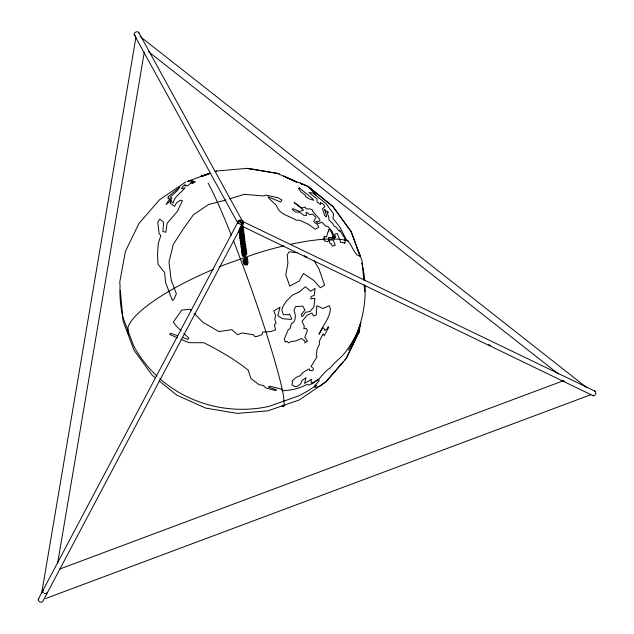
<?xml version="1.0" encoding="UTF-8"?>
<svg xmlns="http://www.w3.org/2000/svg" width="634" height="634" viewBox="0 0 634 634"><rect width="100%" height="100%" fill="white"/><g stroke="black" fill="none" stroke-linecap="round" stroke-linejoin="round"><path stroke-width="0.95" d="M240.666 228.367C243.107 225.934 241.372 231.941 240.238 227.749M240.944 230.372C241.063 232.02 243.424 230.839 241.934 228.716M242.053 238.4C242.465 240.619 244.494 237.512 243.107 238.091M242.339 240.405C242.838 242.378 244.74 240.349 243.171 238.321M243.63 245.667C242.069 248.369 246.357 247.363 244.161 244.764M243.171 246.428L243.678 247.466L244.653 246.777L244.518 247.514L243.543 247.601L242.901 246.198M243.725 242.339C245.501 244.177 243.194 247.054 242.465 243.797M245.627 257.547C243.939 255.716 244.312 258.197 245.897 258.244C247.125 257.364 244.209 259.718 244.288 256.936M244.716 257.555L244.97 256.532M245.548 263.57C246.071 265.527 247.949 263.514 246.388 261.493M240.968 230.53C244.019 230.895 241.023 232.646 240.516 229.754M242.473 240.444C244.962 240.92 242.671 242.767 241.911 239.787M240.793 231.759C241.847 235.317 243.71 231.616 241.895 229.88M243.139 242.085C241.919 243.622 242.838 240.595 244.019 242.093C244.558 244.027 242.061 243.448 242.188 241.792M243.123 244.304C242.473 245.849 246.19 245.144 242.917 244.573M244.352 245.794C245.81 247.728 241.831 247.197 243.86 245.937M243.725 248.631C243.765 250.85 245.976 248.29 244.478 247.086M245.001 252.261C246.507 255.343 244.597 253.251 245.802 254.789C245.025 255.993 243.488 255.09 245.651 255.32M245.081 257.309C243.9 257.927 246.047 258.989 246.158 257.594M245.128 259.599C245.992 261.794 247.133 258.466 245.826 257.475M244.843 260.946C244.787 263.871 248.274 261.129 245.913 262.341C244.375 262.135 248.266 262.325 246.261 259.9M245.786 255.137C245.96 255.684 248.251 252.522 245.667 252.514M244.566 258.941C244.875 261.676 248.298 260.202 245.017 259.718M239.438 234.406L240.064 233.653M239.715 236.411L240.46 235.103M239.993 238.416L240.619 237.671L239.929 238.463M240.571 232.464L239.937 233.217L239.113 232.599M240.698 228.343C241.261 226.655 242.846 229.175 241.657 226.703M241.911 233.78L240.682 234.445L240.619 233.803M240.555 242.426L240.841 241.816L240.484 242.473M240.738 234.287C241.514 235.737 236.688 234.651 241.641 235.333M240.975 230.348C241.435 229.556 240.532 230.11 240.326 228.359M240.833 244.431L241.189 243.424M241.102 236.45L240.492 237.227L239.668 236.609M242.465 237.798C240.666 237.544 241.926 239.969 239.953 238.614M240.231 240.627L241.237 241.189L241.522 239.953M241.427 248.758L241.903 247.656M241.681 240.492L241.063 241.229L240.302 240.635M241.903 242.315C241.974 241.023 242.085 244.447 240.508 242.632M242.093 238.368C242.798 237.417 241.499 238.202 241.285 235.991M241.713 250.763L241.895 249.954M243.297 243.813C241.72 244.914 239.129 245.667 243.028 245.366M241.99 252.776L243.179 250.795M242.101 244.169C243.028 245.524 239.612 245.318 241.261 243.733M242.37 240.381L242.489 239.866M242.267 254.781L243.068 254.044M242.782 248.647C244.05 248.647 238.812 250.097 243.63 249.693M242.703 248.496C242.133 251.769 241.324 246.555 241.364 248.805M244.058 250.081C242.592 250.121 243.329 252.427 241.665 250.969M243.25 246.713L243.694 246.095M243.123 239.676L243.535 239.311M244.462 252.15L243.29 252.657L242.196 254.82M243.21 261.58C243.821 259.243 245.184 260.542 242.925 259.956M243.488 263.586L244.676 261.604M243.67 254.844L243.036 255.597L242.22 254.979M244.28 259.464L244.145 259.354M244.613 246.468L243.852 247.514M244.637 256.738L245.065 256.009M245.683 260.962C245.001 262.286 242.283 261.842 243.924 262.658M244.566 261.525L244.597 261.62M244.748 257.523L245.009 256.889M244.898 263.657L244.066 264.402L244.954 263.617M245.58 263.546L245.707 263.031M239.375 234.445L239.914 233.296M239.652 236.45L239.977 235.8M240.627 232.424L239.945 233.201L239.192 232.607M240.904 234.429C240.769 236.189 238.352 234.414 239.882 233.7M240.762 244.478L241.277 243.733M241.182 236.434C240.833 238.495 238.542 235.8 240.516 235.674M241.744 240.444L241.364 240.175M242.022 242.457L241.34 243.234L240.579 242.64M241.641 250.81L241.816 250.287M241.919 252.815C242.315 250.715 241.72 255.502 244.185 253.703M243.456 252.8L242.774 253.584L241.942 252.974M243.139 261.628C244.312 259.472 242.299 262.603 244.169 262.349M243.353 254.527C244.581 255.874 241.253 255.843 242.354 254.099M243.424 263.633L243.741 262.983L243.44 263.792M244.114 257.776L245.12 256.944M240.444 229.976C241.697 232.678 240.968 231.465 241.514 233.035C243.591 232.401 242.212 233.589 241.245 232.535M240.548 226.877C241.689 227.226 242.481 226.647 240.865 227.321M242.671 232.829C243.9 232.575 244.391 230.34 242.885 230.126M242.695 242.624C243.274 243.725 245.445 243.099 242.632 242.568M242.973 244.629L243.187 243.749M243.234 246.895L243.654 247.387M243.575 248.956C246.642 249.313 243.472 250.937 243.068 248.124M243.551 252.356L244.415 254.923M245.073 259.774L244.217 257.15M245.358 261.723L245.635 261.327M41.67 593.186L135.977 37.113M57.654 562.976L144.283 52.218M238.233 221.44C237.393 224.016 243.718 226.029 242.346 222.589L240.413 222.669L240.397 221.06L239.272 220.854L238.233 221.44L38.262 599.249C37.929 601.214 41.178 603.291 42.605 601.714L241.506 225.942L593.329 395.814C595.516 396.123 596.752 392.295 594.954 391.115L241.895 221.076M244.621 246.563C245.421 246.198 242.323 248.132 243.694 246.016M243.828 250.375L244.09 250.113M239.2 231.878L239.089 232.44L239.343 231.584M240.548 232.171C240.167 231.465 240.722 232.932 240.437 232.131M241.625 240.31L242.37 239.953M242.537 246.531L242.402 246.285M243.297 246.951L243.733 246.412M243.908 250.787C245.073 253.077 245.73 249.186 244.447 248.251M242.996 248.346L243.924 251.429L245.073 251.524L245.207 250.795L244.233 251.476L243.345 250.129M244.407 254.971L244.692 254.519M244.875 263.364C244.795 262.714 244.375 264.156 245.295 263.189M242.553 246.998L241.728 247.569L241.11 246.959M245.643 263.205L244.93 261.557M240.365 239.747C239.406 243.44 247.022 240.627 244.375 238.241M242.608 246.967L241.942 247.561L241.182 246.967M325.63 382.27L346.275 358.511L359.066 332.089L360.881 322.658C358.155 332.327 352.829 341.639 347.067 349.873C342.431 357.093 334.752 361.713 329.625 368.639L328.547 368.877L324.545 372.673L319.33 378.633L314.084 382.048L311.571 383.031L310.985 380.622L311.437 379.354L304.582 383.427L306.087 377.666L302.085 380.519L300.548 384.069L297.275 386.431L294.842 386.645L292.005 384.909L292.551 382.199L292.012 380.963L296.45 377.246L300.286 375.629L302.347 373.069L305.691 370.716L306.626 370.652L307.902 369.305L309.471 369.083L309.392 370.351L312.126 370.716L313.481 369.828L313.117 368.203L311.04 366.452L317.055 356.799L316.311 355.579L317.079 349.025L319.322 344.658L319.385 341.147L323.055 333.841L324.188 335.798L328.745 327.295L328.158 326.637L326.795 329.308L324.727 330.465L323.926 328.198L322.96 327.77L318.965 334.324C322.484 325.599 329.593 318.854 330.425 308.877L329.347 305.731L322.936 308.465L316.873 305.731L316.255 315.05L313.489 316.001L311.952 313.053L306.967 315.257L302.022 321.343L304.288 326.09L303.821 328.737L306.143 328.206L307.411 330.472L304.796 337.272L307.514 341.084L304.819 342.915L305.009 341.14L301.507 338.501L295.896 340.926L291.363 341.457L288.486 342.891L286.861 341.258L285.197 342.138L284.341 338.881L288.216 329.807L290.047 328.658L291.418 323.641L293.883 321.969C295.951 318.371 295.69 314.044 293.914 310.414L295.499 306.626L302.83 306.119L304.891 310.137L301.293 314.527L302.188 316.778L305.628 312.245L310.05 311.5L313.862 306.943L314.955 298.257L310.692 298.907L311.175 296.49L314.305 295.317L315.082 288.422L310.731 291.228L305.303 286.734L299.121 292.1L292.448 295.008L285.879 301.76L282.471 307.324L281.908 310.398L283.366 314.662L288.367 314.733L289.564 314.044L291.703 318.926L290.951 319.433L282.566 318.688L277.795 315.605L280.046 307.197L273.801 311.017L275.632 315.566L274.736 319.274L276.059 323.308L274.356 324.671L275.568 329.87L270.932 331.511L262.674 332.089L261.961 334.689L257.063 336.416L254.908 336.606L253.489 334.8L242.156 332.937L237.56 334.704L231.854 329.656L218.976 331.59L202.817 322.231L194.17 313.354M359.716 330.377L346.14 358.424L344.848 359.906M240.413 222.645L239.969 221.852L240.397 221.06M241.919 223.398L242.346 222.589M245.778 263.459L245.612 263.76M357.814 334.07L359.066 332.089M241.768 226.75L240.571 226.869M239.311 231.901L239.707 233.431L241.823 233.169M240.429 239.929L240.27 240.421L240.635 239.406M242.521 239.882L241.562 238.004M243.076 243.9L242.893 244.415L242.275 242.402M241.863 250.272L242.259 251.801L244.375 251.539M38.262 599.249L38.832 598.742M343.565 361.388L325.519 382.151L299.272 399.951L267.913 410.84L237.274 413.392L205.757 408.122L176.767 395.148L159.174 380.923M242.838 256.754L243.757 256.049M241.792 233.716L241.499 234.39L241.816 233.748M243.781 248.076L243.496 248.742L243.813 248.1M241.863 234.144L241.586 234.723L240.587 231.648M242.14 236.149C242.148 238.836 244.344 235.166 242.457 233.891M241.633 237.782C241.491 239.034 243.591 240.231 243.496 238.439C243.559 239.89 241.174 238.749 242.576 238.075M244.415 252.514C243.749 254.662 246.808 252.673 245.041 251.096M245.627 255.542L244.653 255.629L244.058 254.535M245.905 257.547L244.93 257.634L244.019 255.732L242.814 255.811L242.299 254.995M245.033 256.913L244.716 257.364L245.604 257.507M240.468 237.306C239.081 238.416 240.762 240.349 242.196 239.343M241.023 241.324C239.462 242.751 241.792 244.423 243.218 243.202M240.341 230.261C239.787 229.841 240.318 230.3 241.356 229.77M243.25 246.285L242.616 246.777M244.367 254.313L243.654 254.82M246.832 257.531L245.778 258.157M324.505 382.746L319.409 386.486L314.876 387.429L314.821 386.574L316.081 385.369L314.765 385.734L319.037 380.836L318.957 379.615C315.732 380.455 313.838 383.681 310.256 384.347C308.718 385.947 308.243 384.053 306.071 384.775C298.757 388.951 290.626 390.227 282.209 390.774L282.035 389.252L269.712 386.106L268.364 387.168L276.487 389.799L275.679 390.592L266.581 388.166L264.14 386.566L263.887 385.623L258.973 384.632L250.858 378.411L248.227 370.161C234.643 359.272 219.451 350.642 203.95 342.772L188.837 342.653L180.983 339.301M185.833 181.918L159.586 199.718L138.965 223.453L125.389 251.492L119.778 281.94L120.056 286.132A122.639 118.344 -3.8 0 0 122.79 316.905L133.687 345.91A122.639 118.344 -3.8 0 0 156.86 375.994M240.064 228.256L241.071 227.764M240.627 232.266L241.261 231.925M243.266 236.783C244.724 236.522 244.803 233.898 243.115 234.144M242.014 242.299L243.02 241.808M242.893 248.631L243.9 248.14M244.391 259.449L245.033 259.108M246.483 259.956L247.498 259.108L247.308 257.602M244.954 263.459L245.588 263.118M247.038 263.966C248.504 263.696 248.552 261.073 246.888 261.327M43.286 590.325L42.644 591.221L43.31 592.608M241.189 228.042C239.644 229.508 242.814 228.89 242.045 228.755C240.54 229.714 240.73 228.05 240.357 227.194M245.081 256.041L244.613 256.58L243.828 254.361M241.451 226.964L241.871 226.758M241.728 228.969L243.163 227.915L243.163 226.695M242.006 230.974L243.448 229.92L243.131 228.295M242.56 234.992C244.019 234.889 244.851 232.448 243.163 232.131L243.543 232.226M241.816 235.943L240.928 236.189M243.123 239.002C244.573 238.899 245.406 236.466 243.718 236.141L244.098 236.236M243.678 243.012L245.223 241.617L244.486 240.207M242.679 245.025C239.921 245.532 241.467 249.297 243.821 247.529M243.955 245.017L245.39 243.963L244.93 242.259M244.28 247.339C246.024 247.268 246.475 244.161 244.423 244.502M244.558 249.344L245.992 248.29L245.683 246.666M244.835 251.349C246.285 251.254 247.117 248.813 245.429 248.496M245.112 253.362C246.563 253.259 247.395 250.818 245.715 250.501L246.087 250.596M246.333 262.167C247.791 262.064 248.623 259.631 246.935 259.314L247.315 259.401M59.707 569.055L563.499 380.701L564.26 381.066M45.648 598.528L590.848 394.697M210.171 173.145L188.393 181.023L187.601 181.689L189.075 180.825L189.511 181.237L192.998 180.658L190.834 182.473L194.487 181.332L195.391 181.847L192.015 183.591L192.736 182.735L191.246 182.869L187.22 185.936L186.832 185.342L185.429 186.039L184.668 185.493L185.144 184.716L182.521 186.578L181.601 188.694L185.057 187.751C181.126 192.974 174.54 196.017 173.137 203.054L171.014 201.271L170.11 202.951L174.556 206.391L176.601 202.729L180.452 200.17L182.362 200.701L177.393 211.423L167.067 223.311L165.902 232.21L162.883 231.568L163.659 222.257L159.863 219.063L157.787 222.09L159.094 233.542L160.822 235.547L158.302 243.432L157.533 254.377L157.977 264.172L164.65 272.604L165.506 282.241L172.369 300.492L173.938 299.216L176.363 293.78L171.156 279.919L169.001 262.08L173.312 244.375L183.178 229.072L193.41 214.767L208.459 204.568L226.108 199.972M215.1 171.394L217.161 170.887M209.735 173.462L200.883 176.593A122.639 9.011 70.5 0 1 203.173 175.998M243.107 258.149L225.403 264.418A122.639 30.9 -20.6 0 0 218.936 267.009M246.642 256.897L255.502 253.766A122.639 30.9 -20.6 0 1 283.818 245.857M241.269 229.159L239.533 229.508M241.34 231.87L240.611 232.092M245.596 260.352C244.772 261.493 241.784 259.647 243.702 260.392M245.873 262.357L243.757 262.611M204.061 175.38L204.481 175.238M229.722 198.846L244.169 194.345L263.657 195.954L266.129 195.201L277.914 197.689L281.845 199.884L280.64 202.016L268 196.817L268.856 198.283L276.519 205.567C278.92 214.625 289.548 215.75 296.355 220.283L299.494 220.18L308.401 224.27L315.296 229.31L318.815 227.21L317.135 224.008L314.876 222.891L313.743 221.393L315.898 217.51L312.689 214.133L309.424 214.633L307.276 212.509L305.945 212.588L306.65 215.394L303.876 215.37L301.57 213.468L298.265 212.049L295.492 212.049L292.203 209.299L292.853 208.649L299.724 211.526L303.496 210.123L294.089 202.484L301.895 208L305.311 207.159L306.103 208.879L310.2 208.958L312.308 209.814L312.919 211.582L319.663 219.095L319.916 221.163L315.78 221.488L318.577 223.62L322.009 222.185L325.733 226.195L327.754 226.314L332.161 231.497L334.76 237.457L335.513 237.441L334.879 235.056L335.299 233.787L337.336 233.518L340.696 242.457L342.82 242.529L344.634 243.424L344.476 242.513L345.324 242.442L344.761 238.233L339.681 230.221L339.57 231.267C337.209 230.047 337.137 226.623 334.221 226.235L332.62 223.461L328.959 219.911L328.769 217.082L327.089 212.374L328.38 212.414L326.629 211.082L325.979 211.542L324.64 209.386L326.597 216.051L326.074 216.963L324.568 215.386L322.563 208.705L324.79 206.692L323.705 204.441L320.495 202.389L320.606 204.544L317.048 201.977L317.079 198.965L309.012 192.577L312.847 192.966L326.225 203.776L333.611 213.967L332.929 218.365L339.998 227.337L345.823 238.78L350.206 243.868L353.613 250.224L357.045 255.074L358.844 255.439L360.152 256.461L351.276 231.695L332.937 206.407L308.417 186.594L300.318 182.972L301.721 184.351M203.871 175.483L203.474 175.602L208.15 173.938L201.992 176.046L206.216 175.079M246.198 168.47L225.775 170.205M240.088 227.424L240.524 227.313M241.451 227.638L241.95 227.352M241.728 229.643L242.148 229.207M241.078 231.323L239.058 231.085M242.434 235.626L243.131 235.428M243.401 241.681L243.821 241.245M244.28 248.013L244.7 247.577M245.112 254.028C246.927 252.982 243.226 253.751 243.432 250.739M244.851 258.498L244.035 258.68M246.38 262.777C247.244 263.863 246.642 262.096 246.784 262.484M245.691 264.521L244.415 264.711M239.375 229.199L240.064 228.597L239.39 229.191M241.776 246.008L241.086 246.8L241.95 246.016M242.957 253.545L242.014 252.982M215.932 171.267L217.193 171.037M242.64 233.566L243.171 233.55L242.663 233.05M241.483 237.457L240.262 237.441L239.747 236.625M243.194 237.576L243.432 237.488M244.058 243.084C243.749 243.607 244.732 244.518 243.725 243.622M244.914 249.923L245.445 249.915L245.001 249.661M245.192 251.936L245.215 251.421M246.412 260.74L246.436 260.225M251.151 169.643L253.632 169.294L277.359 173.336L296.783 182.227L283.644 176.062L307.855 186.451L310.375 188.441L309.939 188.488L315.978 194.86L314.282 192.807L315.082 193.053L311.143 188.797M224.896 170.284L218.397 170.879M306.808 256.833L305.002 256.968L304.201 255.462M244.058 241.538L243.131 239.525M240.096 230.174L240.024 231.069L238.97 230.934M244.145 241.538C243.979 242.259 241.8 242.228 241.839 240.009M244.185 245.691L243.21 246.222L242.996 245.635M242.497 251.571L241.736 250.977M242.473 236.03L242.981 236.189M245.025 254.4L245.532 254.559L245.041 253.243M246.246 263.205L246.88 263.498L246.261 262.048M242.418 235.594L243.187 236.22L242.616 235.634M246.919 168.287L253.632 169.294M246.919 168.438L279.348 173.756M297.425 252.657L289.041 251.864L287.21 254.916L287.931 263.078L285.768 274.847L289.746 286.069L299.248 280.973L303.456 273.46L313.933 280.577L320.289 287.757L324.608 285.276L319.076 269.228L314.06 260.59M241.102 225.752C243.297 226.061 244.534 222.233 242.735 221.052M594.549 391.043L594.954 391.115M241.823 230.015L242.275 230.3L241.816 229.27M243.21 240.048L243.662 240.334L243.202 239.303M243.773 244.058L244.225 244.344L243.765 243.313M244.367 248.385L244.819 248.671L244.359 247.64M177.853 335.822L170.586 333.262L169.65 334.451L177.496 337.803M182.394 337.423L187.846 339.341L188.837 338.104L183.947 333.421M135.335 35.631C131.365 33.713 138.363 29.299 139.005 33.333M44.325 593.4L46.488 593.796L47.059 592.457M241.609 222.661L243.393 223.517M241.063 225.015L242.846 225.87M488.687 344.571L490.462 345.435M241.847 243.741L242.275 244.304M241.95 229.659L242.354 230.205L241.958 229.643M242.378 231.759L241.863 231.584L242.402 231.751M239.161 231.053L240.001 231.069L240.262 230.245M242.553 234.081C243.741 233.05 242.037 237.33 241.071 233.764M243.068 237.687L243.464 238.226L243.044 236.736M241.808 243.749L242.212 244.288M244.93 250.129L244.415 249.954L244.954 250.121M245.057 252.047L245.104 252.451M246.277 260.851L246.325 261.263M242.521 233.653L242.909 234.215L242.489 232.726M239.969 221.852L241.705 222.986C245.081 218.405 234.794 219.681 238.241 223.525M593.329 395.814L592.703 395.212M140.066 36.479L586.743 387.643M148.364 51.576L558.467 373.997M308.33 186.729L332.818 206.518L351.141 231.775L362.038 260.78L363.75 280.014M155.346 377.832L152.279 375.36L133.964 350.103L123.067 321.097L120.333 290.324M181.158 330.742L176.268 326.066L173.359 322.056L181.792 310.05L190.176 309.257L191.508 310.62M243.171 252.173L243.432 252.641L243.115 252.173M244.391 260.978L244.653 261.454M243.226 252.609L243.377 252.815M240.563 233.803L240.88 234.271M138.672 32.389L242.339 220.965M134.194 34.601L237.734 222.962M358.511 251.872L360.001 254.908M243.06 236.268L242.806 235.682M357.101 248.694L358.155 251.08M241.506 236.165C241.499 238.17 243.797 236.791 243.163 236.775C241.277 237.798 242.037 235.682 241.158 234.374M242.251 243.686L243.044 245.952M243.084 246.84L242.79 246.119M244.986 253.545L245.445 254.686M244.352 258.831C245.12 261.897 245.778 260.59 245.295 261.723M244.914 262.841L245.841 265.4M243.622 252.134L244.375 253.624L245.524 253.671M246.349 262.69L246.666 263.498M245.12 262.952C245.445 265.694 248.845 264.204 245.572 263.728M243.844 243.924L244.558 246.222M243.892 244.241L244.05 244.653M361.634 263.158L362.315 264.972A122.639 118.344 -3.8 0 1 364.724 280.268M242.751 245.144L242.909 245.564M243.036 247.149L243.511 248.9M244.256 255.954L244.542 256.77M246.816 263.918L247.22 265.25M243.107 245.976L243.274 246.777M240.817 234.255L240.825 234.437M243.084 250.62L242.719 250.073L243.155 250.636M240.024 238.63L240.96 239.184L241.356 238.13M364.178 284.817L364.772 291.553M128.52 335.6L127.965 327.215A122.639 30.9 -20.6 0 1 213.404 269.307M208.142 183.242A122.639 9.011 70.5 0 1 231.331 235.246M233.534 240.825A122.639 9.011 70.5 0 1 235 244.589L245.897 273.595A122.639 9.011 70.5 0 1 283.667 396.892L284.222 405.277A122.639 9.011 70.5 0 1 281.932 405.871M365.097 286.092A122.639 118.344 -3.8 0 1 348.462 350.119M316.279 385.179A122.639 118.344 -3.8 0 1 298.994 395.759L268.895 406.418A122.639 118.344 -3.8 0 1 159.784 378.641M290.634 244.296A122.639 30.9 -20.6 0 1 348.264 240.936M332.668 236.862L332.644 238.392L331.503 237.298L328.372 237.591L329.117 239.581L327.929 241.673L324.481 240.857L323.213 238.17L324.782 238.329L324.037 236.339L326.645 236.815L327.881 231.87L328.848 231.917L328.404 229.714L329.3 229.476L330.758 230.831L334.419 238.986L332.668 236.862M242.941 234.429C242.418 235.808 240.492 235.301 242.941 234.429M329.87 239.858L329.315 241.792L330.266 243.749L331.637 243.884L332.121 246.103L335.235 245.279L333.31 240.159L329.87 239.858M171.235 200.114L166.156 204.552L168.264 201.073L170.594 198.989L167.955 198.791L168.779 197.879L167.78 197.111L179.834 187.093L177.433 190.509L170.3 197.087L171.822 198.077L170.443 199.797L171.235 200.114M299.327 187.91L298.487 188.457L300.936 191.833L305.073 194.963L305.548 196.485L308.964 198.743L313.798 200.289L311.659 197.903L299.327 187.91M245.826 258.799L245.826 258.799M243.345 239.692L243.749 240.231L243.345 239.692M244.502 248.029L244.906 248.576L244.502 248.029"/></g></svg>
